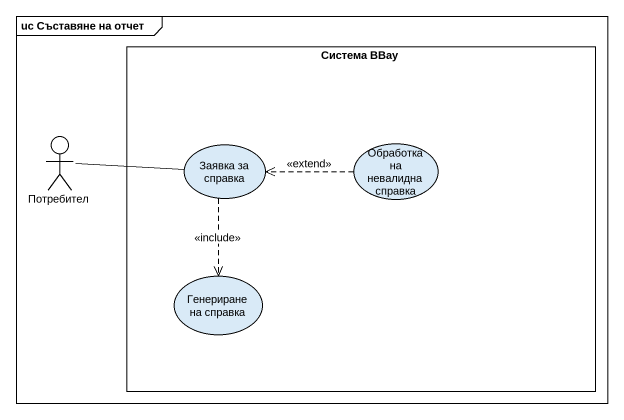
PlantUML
@startuml
mainframe uc Съставяне на отчет
rectangle "Система BBay" as Система_BBay {
  usecase "Заявка за справка" as Заявка_за_справка
  usecase "Обработка на невалидна справка" as Обработка_на_невалидна
  usecase "Генериране на справка" as Генериране_на_справка
}
actor Потребител
Потребител -right- Заявка_за_справка
Заявка_за_справка ..> Генериране_на_справка : <<include>>
Обработка_на_невалидна .left.> Заявка_за_справка : <<extend>>
@enduml
